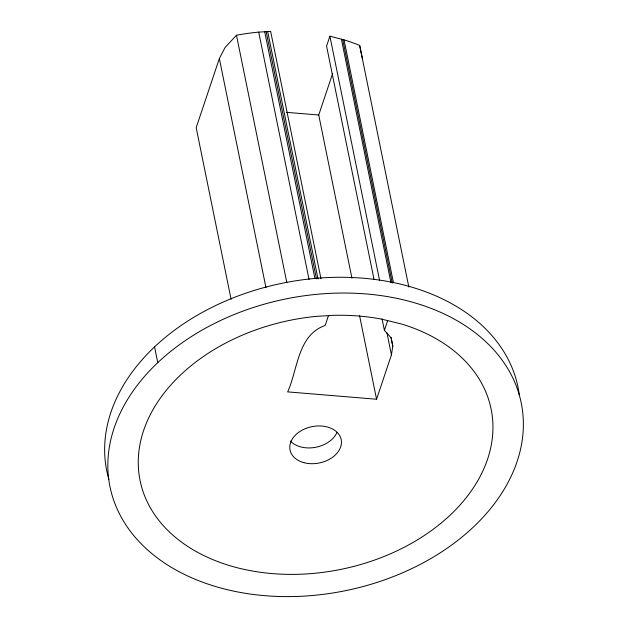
<?xml version="1.0" encoding="UTF-8"?>
<svg xmlns="http://www.w3.org/2000/svg" width="628" height="628" viewBox="0 0 628 628"><rect width="100%" height="100%" fill="white"/><g stroke="black" fill="none" stroke-linecap="round" stroke-linejoin="round"><path stroke-width="0.94" d="M328.468 315.641L316.543 316.347A179.129 127.107 -11.5 0 0 149.048 505.407A179.129 127.107 -11.5 0 0 430.777 531.045A179.129 127.107 -11.5 0 0 401.865 324.119L381.769 319.165A179.129 127.107 -11.5 0 0 331.38 315.389L328.468 315.641L325.186 325.453C297.57 335.046 297.884 369.397 287.663 391.888L376.565 399.243L391.432 354.867L392.806 346.13L391.048 337.487M320.979 278.73L270.644 31.4L258.72 32.114A179.129 127.107 -11.5 0 0 236.481 35.239L225.075 47.492L219.353 58.53L196.179 127.672L231.096 299.305M362.466 58.851L359.663 45.42A179.129 127.107 -11.5 0 0 344.042 39.878L329.896 36.173L326.568 46.103L374.037 279.452M351.947 278.243L318.734 115.002L332.675 73.405M392.806 346.13L391.056 337.738L384.391 330.344L387.719 320.413M286.494 112.334L318.734 115.002M359.663 45.42L408.828 287.043M344.042 39.878L393.395 282.459M342.715 39.517L392.264 283.055M341.389 39.156L390.938 282.702M329.896 36.173L379.634 280.677M386.942 332.785L391.432 354.867M382.052 318.82L384.391 330.344M359.561 315.696L376.565 399.243M267.669 31.479L318.004 278.848M266.146 31.518L316.473 278.895M264.686 31.636L314.824 278.055M258.72 32.114L309.047 279.491M236.481 35.239L286.815 282.616M219.353 58.53L265.974 287.687M154.559 346.884L157.769 362.646M519.348 395.365A209.838 148.891 -11.5 0 0 215.373 305.671L207.766 309.486A209.838 148.891 -11.5 0 0 108.848 479.313M336.883 432.629A26.117 18.534 -11.5 0 1 315.319 447.356A26.117 18.534 -11.5 0 1 290.395 441.06M218.583 321.442L210.977 325.249A209.838 148.891 -11.5 0 0 209.972 584.77A209.838 148.891 -11.5 0 0 523.305 427.841A209.838 148.891 -11.5 0 0 218.583 321.442M303.819 462.648A26.117 18.534 -11.5 0 0 341.428 441.319A26.117 18.534 -11.5 0 0 301.566 430.494A26.117 18.534 -11.5 0 0 303.819 462.648"/></g></svg>
